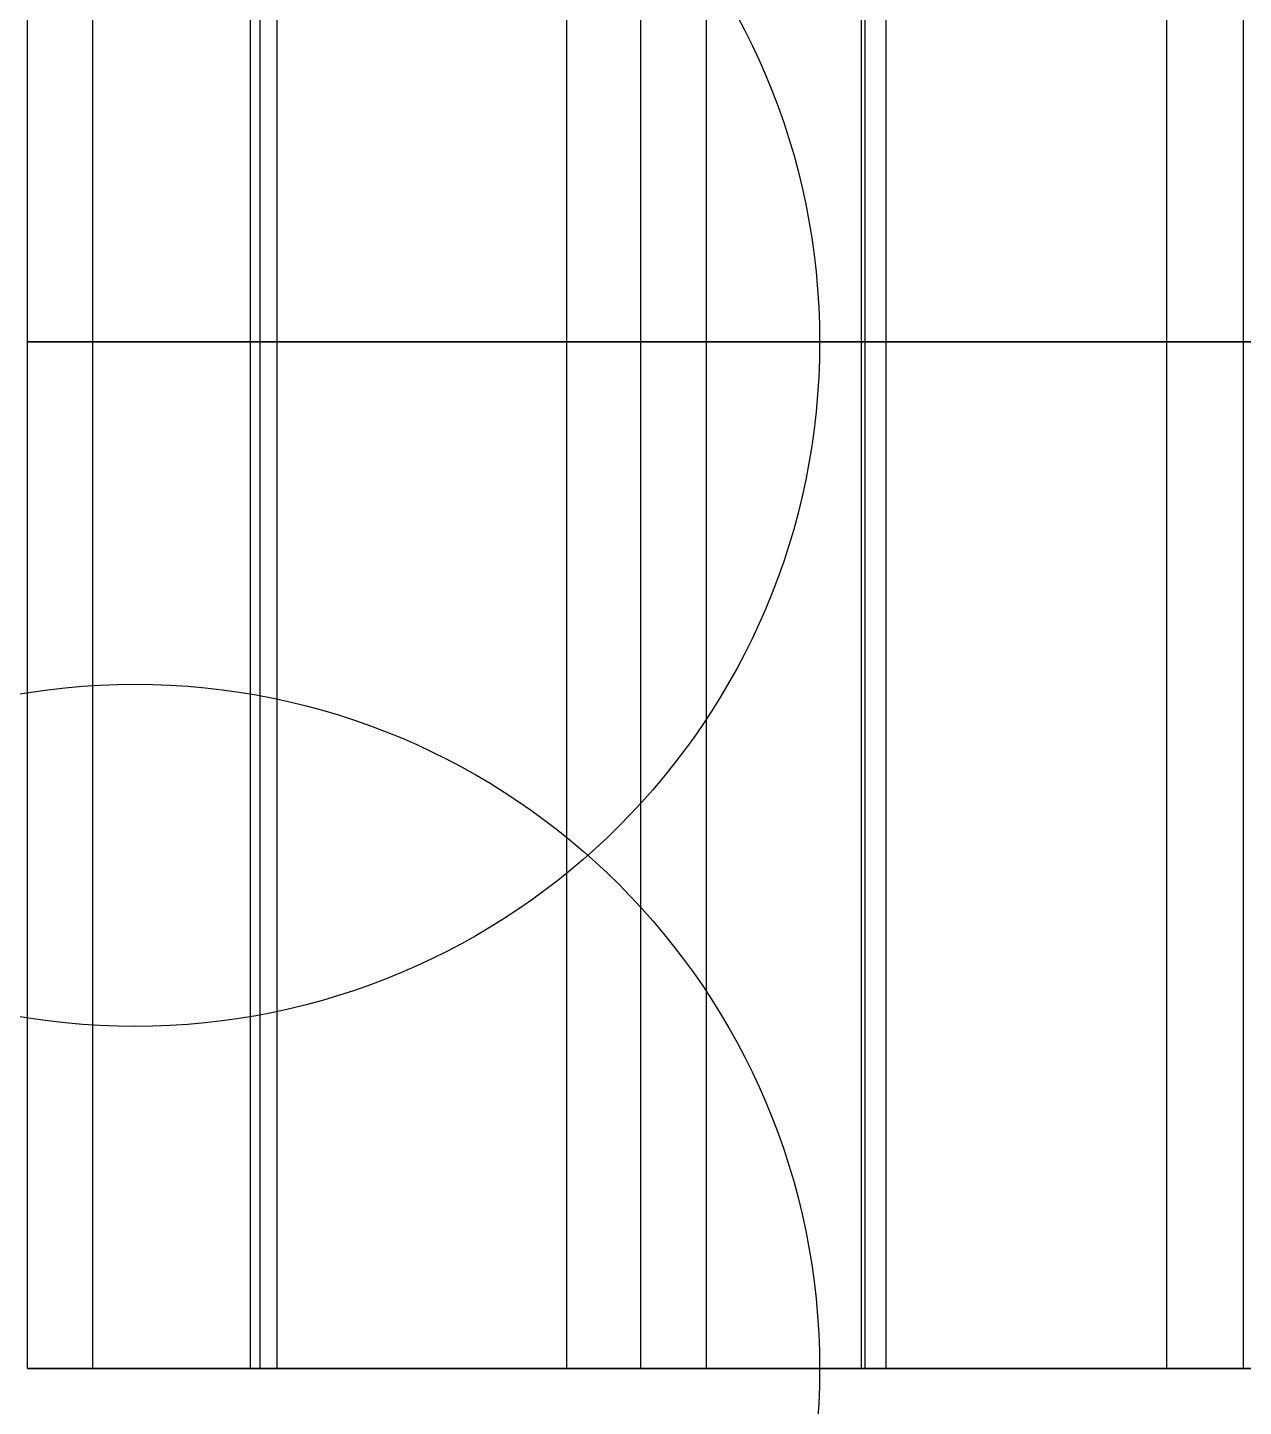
# Model space of a CAD drawing. Extents: x -60 to 60, y 140 to 264.
# Drawn here: x 23.686 to 27.238, y 194.39 to 198.419 of the extents above; entities that cross this region are included whole.
import ezdxf

# ---------------------------------------------------------------- set-up
doc = ezdxf.new("R2010")
doc.units = 0
doc.layers.add('Cut051011', color=7, linetype='CONTINUOUS')

msp = doc.modelspace()

# ---------------------------------------------------------------- linework, layer by layer
at = {"layer": 'Cut051011'}
for p, q in [((23.686, 197.5, 548.253), (23.686, 200.5, 548.253)), ((23.686, 197.5, 548.253), (23.686, 200.5, 548.253)), ((23.686, 197.5, 651.747), (23.686, 200.5, 651.747)), ((23.686, 197.5, 651.747), (23.686, 200.5, 651.747)), ((23.8764, 197.5, 548.196), (23.8764, 200.5, 548.196)), ((23.8764, 197.5, 548.196), (23.8764, 200.5, 548.196)), ((23.8764, 197.5, 651.804), (23.8764, 200.5, 651.804)), ((23.8764, 197.5, 651.804), (23.8764, 200.5, 651.804)), ((24.3369, 197.5, 548.41), (24.3369, 200.5, 548.41)), ((24.3369, 197.5, 548.41), (24.3369, 200.5, 548.41)), ((24.3369, 197.5, 651.59), (24.3369, 200.5, 651.59)), ((24.3369, 197.5, 651.59), (24.3369, 200.5, 651.59)), ((24.365, 197.5, 548.906), (24.365, 200.5, 548.906)), ((24.365, 197.5, 548.906), (24.365, 200.5, 548.906)), ((24.365, 197.5, 651.094), (24.365, 200.5, 651.094)), ((24.365, 197.5, 651.094), (24.365, 200.5, 651.094)), ((24.4154, 197.5, 548.593), (24.4154, 200.5, 548.593)), ((24.4154, 197.5, 548.593), (24.4154, 200.5, 548.593)), ((24.4154, 197.5, 651.407), (24.4154, 200.5, 651.407)), ((24.4154, 197.5, 651.407), (24.4154, 200.5, 651.407)), ((25.2618, 197.5, 549.344), (25.2618, 200.5, 549.344)), ((25.2618, 197.5, 549.344), (25.2618, 200.5, 549.344)), ((25.2618, 197.5, 650.656), (25.2618, 200.5, 650.656)), ((25.2618, 197.5, 650.656), (25.2618, 200.5, 650.656)), ((25.4776, 197.5, 549.111), (25.4776, 200.5, 549.111)), ((25.4776, 197.5, 549.111), (25.4776, 200.5, 549.111)), ((25.4776, 197.5, 650.889), (25.4776, 200.5, 650.889)), ((25.4776, 197.5, 650.889), (25.4776, 200.5, 650.889)), ((25.6698, 197.5, 549.061), (25.6698, 200.5, 549.061)), ((25.6698, 197.5, 549.061), (25.6698, 200.5, 549.061)), ((25.6698, 197.5, 650.939), (25.6698, 200.5, 650.939)), ((25.6698, 197.5, 650.939), (25.6698, 200.5, 650.939)), ((26.1225, 197.5, 549.291), (26.1225, 200.5, 549.291)), ((26.1225, 197.5, 549.291), (26.1225, 200.5, 549.291)), ((26.1225, 197.5, 650.709), (26.1225, 200.5, 650.709)), ((26.1225, 197.5, 650.709), (26.1225, 200.5, 650.709)), ((26.1333, 197.5, 549.788), (26.1333, 200.5, 549.788)), ((26.1333, 197.5, 549.788), (26.1333, 200.5, 549.788)), ((26.1333, 197.5, 650.212), (26.1333, 200.5, 650.212)), ((26.1333, 197.5, 650.212), (26.1333, 200.5, 650.212)), ((26.1946, 197.5, 549.477), (26.1946, 200.5, 549.477)), ((26.1946, 197.5, 549.477), (26.1946, 200.5, 549.477)), ((26.1946, 197.5, 650.523), (26.1946, 200.5, 650.523)), ((26.1946, 197.5, 650.523), (26.1946, 200.5, 650.523)), ((27.0143, 197.5, 550.256), (27.0143, 200.5, 550.256)), ((27.0143, 197.5, 550.256), (27.0143, 200.5, 550.256)), ((27.0143, 197.5, 649.744), (27.0143, 200.5, 649.744)), ((27.0143, 197.5, 649.744), (27.0143, 200.5, 649.744)), ((27.238, 197.5, 550.031), (27.238, 200.5, 550.031)), ((27.238, 197.5, 550.031), (27.238, 200.5, 550.031)), ((27.238, 197.5, 649.969), (27.238, 200.5, 649.969)), ((27.238, 197.5, 649.969), (27.238, 200.5, 649.969)), ((23.686, 194.5, 548.253), (23.686, 197.5, 548.253)), ((23.686, 194.5, 548.253), (23.686, 197.5, 548.253)), ((23.686, 194.5, 651.747), (23.686, 197.5, 651.747)), ((23.686, 194.5, 651.747), (23.686, 197.5, 651.747)), ((23.8764, 194.5, 548.196), (23.8764, 197.5, 548.196)), ((23.8764, 194.5, 548.196), (23.8764, 197.5, 548.196)), ((23.8764, 194.5, 651.804), (23.8764, 197.5, 651.804)), ((23.8764, 194.5, 651.804), (23.8764, 197.5, 651.804)), ((24.3369, 194.5, 548.41), (24.3369, 197.5, 548.41)), ((24.3369, 194.5, 548.41), (24.3369, 197.5, 548.41)), ((24.3369, 194.5, 651.59), (24.3369, 197.5, 651.59)), ((24.3369, 194.5, 651.59), (24.3369, 197.5, 651.59)), ((24.365, 194.5, 548.906), (24.365, 197.5, 548.906)), ((24.365, 194.5, 548.906), (24.365, 197.5, 548.906)), ((24.365, 194.5, 651.094), (24.365, 197.5, 651.094)), ((24.365, 194.5, 651.094), (24.365, 197.5, 651.094)), ((24.4154, 194.5, 548.593), (24.4154, 197.5, 548.593)), ((24.4154, 194.5, 548.593), (24.4154, 197.5, 548.593)), ((24.4154, 194.5, 651.407), (24.4154, 197.5, 651.407)), ((24.4154, 194.5, 651.407), (24.4154, 197.5, 651.407)), ((25.2618, 194.5, 549.344), (25.2618, 197.5, 549.344)), ((25.2618, 194.5, 549.344), (25.2618, 197.5, 549.344)), ((25.2618, 194.5, 650.656), (25.2618, 197.5, 650.656)), ((25.2618, 194.5, 650.656), (25.2618, 197.5, 650.656)), ((25.4776, 194.5, 549.111), (25.4776, 197.5, 549.111)), ((25.4776, 194.5, 549.111), (25.4776, 197.5, 549.111)), ((25.4776, 194.5, 650.889), (25.4776, 197.5, 650.889)), ((25.4776, 194.5, 650.889), (25.4776, 197.5, 650.889)), ((25.6698, 194.5, 549.061), (25.6698, 197.5, 549.061)), ((25.6698, 194.5, 549.061), (25.6698, 197.5, 549.061)), ((25.6698, 194.5, 650.939), (25.6698, 197.5, 650.939)), ((25.6698, 194.5, 650.939), (25.6698, 197.5, 650.939)), ((26.1225, 194.5, 549.291), (26.1225, 197.5, 549.291)), ((26.1225, 194.5, 549.291), (26.1225, 197.5, 549.291)), ((26.1225, 194.5, 650.709), (26.1225, 197.5, 650.709)), ((26.1225, 194.5, 650.709), (26.1225, 197.5, 650.709)), ((26.1333, 194.5, 549.788), (26.1333, 197.5, 549.788)), ((26.1333, 194.5, 549.788), (26.1333, 197.5, 549.788)), ((26.1333, 194.5, 650.212), (26.1333, 197.5, 650.212)), ((26.1333, 194.5, 650.212), (26.1333, 197.5, 650.212)), ((26.1946, 194.5, 549.477), (26.1946, 197.5, 549.477)), ((26.1946, 194.5, 549.477), (26.1946, 197.5, 549.477)), ((26.1946, 194.5, 650.523), (26.1946, 197.5, 650.523)), ((26.1946, 194.5, 650.523), (26.1946, 197.5, 650.523)), ((27.0143, 194.5, 550.256), (27.0143, 197.5, 550.256)), ((27.0143, 194.5, 550.256), (27.0143, 197.5, 550.256)), ((27.0143, 194.5, 649.744), (27.0143, 197.5, 649.744)), ((27.0143, 194.5, 649.744), (27.0143, 197.5, 649.744)), ((27.238, 194.5, 550.031), (27.238, 197.5, 550.031)), ((27.238, 194.5, 550.031), (27.238, 197.5, 550.031)), ((27.238, 194.5, 649.969), (27.238, 197.5, 649.969)), ((27.238, 194.5, 649.969), (27.238, 197.5, 649.969))]:
    msp.add_line(p, q, dxfattribs=at)
for centre, radius in [((0, 203.5), 60), ((0, 203.5), 60), ((0, 200.5), 60), ((0, 200.5), 60), ((24, 197.5), 2), ((24, 197.5), 2), ((24, 197.5), 2), ((24, 197.5), 2), ((24, 197.5), 2), ((24, 197.5), 2), ((24, 197.5), 2), ((24, 197.5), 2), ((24, 194.5), 2), ((24, 194.5), 2), ((24, 194.5), 2), ((24, 194.5), 2)]:
    msp.add_circle(centre, radius, dxfattribs=at)
for points, degree, knots in [([(23.8764, 197.5, 548.196), (23.8284, 197.5, 548.173), (23.7704, 197.5, 548.188), (23.7135, 197.5, 548.208), (23.686, 197.5, 548.253)], 2, [0, 0, 0, 0.724386, 0.724386, 1.44877, 1.44877, 1.44877]), ([(23.686, 197.5, 651.747), (23.7135, 197.5, 651.792), (23.7704, 197.5, 651.812), (23.8284, 197.5, 651.827), (23.8764, 197.5, 651.804)], 2, [0, 0, 0, 0.724386, 0.724386, 1.44877, 1.44877, 1.44877]), ([(23.8764, 197.5, 548.196), (23.8284, 197.5, 548.173), (23.7704, 197.5, 548.188), (23.7135, 197.5, 548.208), (23.686, 197.5, 548.253)], 2, [0, 0, 0, 0.724386, 0.724386, 1.44877, 1.44877, 1.44877]), ([(23.686, 197.5, 651.747), (23.7135, 197.5, 651.792), (23.7704, 197.5, 651.812), (23.8284, 197.5, 651.827), (23.8764, 197.5, 651.804)], 2, [0, 0, 0, 0.724386, 0.724386, 1.44877, 1.44877, 1.44877]), ([(23.8764, 197.5, 548.196), (23.8284, 197.5, 548.173), (23.7704, 197.5, 548.188), (23.7135, 197.5, 548.208), (23.686, 197.5, 548.253)], 2, [0, 0, 0, 0.724386, 0.724386, 1.44877, 1.44877, 1.44877]), ([(23.686, 197.5, 651.747), (23.7135, 197.5, 651.792), (23.7704, 197.5, 651.812), (23.8284, 197.5, 651.827), (23.8764, 197.5, 651.804)], 2, [0, 0, 0, 0.724386, 0.724386, 1.44877, 1.44877, 1.44877]), ([(23.8764, 197.5, 548.196), (23.8284, 197.5, 548.173), (23.7704, 197.5, 548.188), (23.7135, 197.5, 548.208), (23.686, 197.5, 548.253)], 2, [0, 0, 0, 0.724386, 0.724386, 1.44877, 1.44877, 1.44877]), ([(23.686, 197.5, 651.747), (23.7135, 197.5, 651.792), (23.7704, 197.5, 651.812), (23.8284, 197.5, 651.827), (23.8764, 197.5, 651.804)], 2, [0, 0, 0, 0.724386, 0.724386, 1.44877, 1.44877, 1.44877]), ([(24.4154, 197.5, 548.593), (24.4326, 197.5, 548.543), (24.4107, 197.5, 548.487), (24.3852, 197.5, 548.433), (24.3369, 197.5, 548.41)], 2, [0, 0, 0, 0.724386, 0.724386, 1.44877, 1.44877, 1.44877]), ([(24.3369, 197.5, 651.59), (24.3852, 197.5, 651.567), (24.4107, 197.5, 651.513), (24.4326, 197.5, 651.457), (24.4154, 197.5, 651.407)], 2, [0, 0, 0, 0.724386, 0.724386, 1.44877, 1.44877, 1.44877]), ([(24.4154, 197.5, 548.593), (24.4326, 197.5, 548.543), (24.4107, 197.5, 548.487), (24.3852, 197.5, 548.433), (24.3369, 197.5, 548.41)], 2, [0, 0, 0, 0.724386, 0.724386, 1.44877, 1.44877, 1.44877]), ([(24.3369, 197.5, 651.59), (24.3852, 197.5, 651.567), (24.4107, 197.5, 651.513), (24.4326, 197.5, 651.457), (24.4154, 197.5, 651.407)], 2, [0, 0, 0, 0.724386, 0.724386, 1.44877, 1.44877, 1.44877]), ([(24.4154, 197.5, 548.593), (24.4326, 197.5, 548.543), (24.4107, 197.5, 548.487), (24.3852, 197.5, 548.433), (24.3369, 197.5, 548.41)], 2, [0, 0, 0, 0.724386, 0.724386, 1.44877, 1.44877, 1.44877]), ([(24.3369, 197.5, 651.59), (24.3852, 197.5, 651.567), (24.4107, 197.5, 651.513), (24.4326, 197.5, 651.457), (24.4154, 197.5, 651.407)], 2, [0, 0, 0, 0.724386, 0.724386, 1.44877, 1.44877, 1.44877]), ([(24.4154, 197.5, 548.593), (24.4326, 197.5, 548.543), (24.4107, 197.5, 548.487), (24.3852, 197.5, 548.433), (24.3369, 197.5, 548.41)], 2, [0, 0, 0, 0.724386, 0.724386, 1.44877, 1.44877, 1.44877]), ([(24.3369, 197.5, 651.59), (24.3852, 197.5, 651.567), (24.4107, 197.5, 651.513), (24.4326, 197.5, 651.457), (24.4154, 197.5, 651.407)], 2, [0, 0, 0, 0.724386, 0.724386, 1.44877, 1.44877, 1.44877]), ([(25.2618, 197.5, 549.344), (25.1967, 197.5, 549.395), (25.1086, 197.5, 549.439), (25.004, 197.5, 549.455), (24.9002, 197.5, 549.472), (24.7807, 197.5, 549.457), (24.6767, 197.5, 549.405), (24.5721, 197.5, 549.355), (24.4868, 197.5, 549.27), (24.436, 197.5, 549.178), (24.3841, 197.5, 549.086), (24.3648, 197.5, 548.989), (24.365, 197.5, 548.906)], 3, [0, 0, 0, 0, 0.558599, 0.558599, 0.558599, 1.1172, 1.1172, 1.1172, 1.6758, 1.6758, 1.6758, 2.2344, 2.2344, 2.2344, 2.2344]), ([(24.365, 197.5, 651.094), (24.3648, 197.5, 651.011), (24.3841, 197.5, 650.914), (24.436, 197.5, 650.822), (24.4868, 197.5, 650.73), (24.5721, 197.5, 650.645), (24.6767, 197.5, 650.595), (24.7807, 197.5, 650.543), (24.9002, 197.5, 650.528), (25.004, 197.5, 650.545), (25.1086, 197.5, 650.561), (25.1967, 197.5, 650.605), (25.2618, 197.5, 650.656)], 3, [0, 0, 0, 0, 0.558599, 0.558599, 0.558599, 1.1172, 1.1172, 1.1172, 1.6758, 1.6758, 1.6758, 2.2344, 2.2344, 2.2344, 2.2344]), ([(25.2618, 197.5, 549.344), (25.1967, 197.5, 549.395), (25.1086, 197.5, 549.439), (25.004, 197.5, 549.455), (24.9002, 197.5, 549.472), (24.7807, 197.5, 549.457), (24.6767, 197.5, 549.405), (24.5721, 197.5, 549.355), (24.4868, 197.5, 549.27), (24.436, 197.5, 549.178), (24.3841, 197.5, 549.086), (24.3648, 197.5, 548.989), (24.365, 197.5, 548.906)], 3, [0, 0, 0, 0, 0.558599, 0.558599, 0.558599, 1.1172, 1.1172, 1.1172, 1.6758, 1.6758, 1.6758, 2.2344, 2.2344, 2.2344, 2.2344]), ([(24.365, 197.5, 651.094), (24.3648, 197.5, 651.011), (24.3841, 197.5, 650.914), (24.436, 197.5, 650.822), (24.4868, 197.5, 650.73), (24.5721, 197.5, 650.645), (24.6767, 197.5, 650.595), (24.7807, 197.5, 650.543), (24.9002, 197.5, 650.528), (25.004, 197.5, 650.545), (25.1086, 197.5, 650.561), (25.1967, 197.5, 650.605), (25.2618, 197.5, 650.656)], 3, [0, 0, 0, 0, 0.558599, 0.558599, 0.558599, 1.1172, 1.1172, 1.1172, 1.6758, 1.6758, 1.6758, 2.2344, 2.2344, 2.2344, 2.2344]), ([(25.2618, 197.5, 549.344), (25.1967, 197.5, 549.395), (25.1086, 197.5, 549.439), (25.004, 197.5, 549.455), (24.9002, 197.5, 549.472), (24.7807, 197.5, 549.457), (24.6767, 197.5, 549.405), (24.5721, 197.5, 549.355), (24.4868, 197.5, 549.27), (24.436, 197.5, 549.178), (24.3841, 197.5, 549.086), (24.3648, 197.5, 548.989), (24.365, 197.5, 548.906)], 3, [0, 0, 0, 0, 0.558599, 0.558599, 0.558599, 1.1172, 1.1172, 1.1172, 1.6758, 1.6758, 1.6758, 2.2344, 2.2344, 2.2344, 2.2344]), ([(24.365, 197.5, 651.094), (24.3648, 197.5, 651.011), (24.3841, 197.5, 650.914), (24.436, 197.5, 650.822), (24.4868, 197.5, 650.73), (24.5721, 197.5, 650.645), (24.6767, 197.5, 650.595), (24.7807, 197.5, 650.543), (24.9002, 197.5, 650.528), (25.004, 197.5, 650.545), (25.1086, 197.5, 650.561), (25.1967, 197.5, 650.605), (25.2618, 197.5, 650.656)], 3, [0, 0, 0, 0, 0.558599, 0.558599, 0.558599, 1.1172, 1.1172, 1.1172, 1.6758, 1.6758, 1.6758, 2.2344, 2.2344, 2.2344, 2.2344]), ([(25.2618, 197.5, 549.344), (25.1967, 197.5, 549.395), (25.1086, 197.5, 549.439), (25.004, 197.5, 549.455), (24.9002, 197.5, 549.472), (24.7807, 197.5, 549.457), (24.6767, 197.5, 549.405), (24.5721, 197.5, 549.355), (24.4868, 197.5, 549.27), (24.436, 197.5, 549.178), (24.3841, 197.5, 549.086), (24.3648, 197.5, 548.989), (24.365, 197.5, 548.906)], 3, [0, 0, 0, 0, 0.558599, 0.558599, 0.558599, 1.1172, 1.1172, 1.1172, 1.6758, 1.6758, 1.6758, 2.2344, 2.2344, 2.2344, 2.2344]), ([(24.365, 197.5, 651.094), (24.3648, 197.5, 651.011), (24.3841, 197.5, 650.914), (24.436, 197.5, 650.822), (24.4868, 197.5, 650.73), (24.5721, 197.5, 650.645), (24.6767, 197.5, 650.595), (24.7807, 197.5, 650.543), (24.9002, 197.5, 650.528), (25.004, 197.5, 650.545), (25.1086, 197.5, 650.561), (25.1967, 197.5, 650.605), (25.2618, 197.5, 650.656)], 3, [0, 0, 0, 0, 0.558599, 0.558599, 0.558599, 1.1172, 1.1172, 1.1172, 1.6758, 1.6758, 1.6758, 2.2344, 2.2344, 2.2344, 2.2344]), ([(25.6698, 197.5, 549.061), (25.6226, 197.5, 549.036), (25.5641, 197.5, 549.049), (25.5066, 197.5, 549.067), (25.4776, 197.5, 549.111)], 2, [0, 0, 0, 0.724386, 0.724386, 1.44877, 1.44877, 1.44877]), ([(25.4776, 197.5, 650.889), (25.5066, 197.5, 650.933), (25.5641, 197.5, 650.951), (25.6226, 197.5, 650.964), (25.6698, 197.5, 650.939)], 2, [0, 0, 0, 0.724386, 0.724386, 1.44877, 1.44877, 1.44877]), ([(25.6698, 197.5, 549.061), (25.6226, 197.5, 549.036), (25.5641, 197.5, 549.049), (25.5066, 197.5, 549.067), (25.4776, 197.5, 549.111)], 2, [0, 0, 0, 0.724386, 0.724386, 1.44877, 1.44877, 1.44877]), ([(25.4776, 197.5, 650.889), (25.5066, 197.5, 650.933), (25.5641, 197.5, 650.951), (25.6226, 197.5, 650.964), (25.6698, 197.5, 650.939)], 2, [0, 0, 0, 0.724386, 0.724386, 1.44877, 1.44877, 1.44877]), ([(25.6698, 197.5, 549.061), (25.6226, 197.5, 549.036), (25.5641, 197.5, 549.049), (25.5066, 197.5, 549.067), (25.4776, 197.5, 549.111)], 2, [0, 0, 0, 0.724386, 0.724386, 1.44877, 1.44877, 1.44877]), ([(25.4776, 197.5, 650.889), (25.5066, 197.5, 650.933), (25.5641, 197.5, 650.951), (25.6226, 197.5, 650.964), (25.6698, 197.5, 650.939)], 2, [0, 0, 0, 0.724386, 0.724386, 1.44877, 1.44877, 1.44877]), ([(25.6698, 197.5, 549.061), (25.6226, 197.5, 549.036), (25.5641, 197.5, 549.049), (25.5066, 197.5, 549.067), (25.4776, 197.5, 549.111)], 2, [0, 0, 0, 0.724386, 0.724386, 1.44877, 1.44877, 1.44877]), ([(25.4776, 197.5, 650.889), (25.5066, 197.5, 650.933), (25.5641, 197.5, 650.951), (25.6226, 197.5, 650.964), (25.6698, 197.5, 650.939)], 2, [0, 0, 0, 0.724386, 0.724386, 1.44877, 1.44877, 1.44877]), ([(26.1946, 197.5, 549.477), (26.2135, 197.5, 549.427), (26.1937, 197.5, 549.37), (26.1701, 197.5, 549.315), (26.1225, 197.5, 549.291)], 2, [0, 0, 0, 0.724386, 0.724386, 1.44877, 1.44877, 1.44877]), ([(26.1225, 197.5, 650.709), (26.1701, 197.5, 650.685), (26.1937, 197.5, 650.63), (26.2135, 197.5, 650.573), (26.1946, 197.5, 650.523)], 2, [0, 0, 0, 0.724386, 0.724386, 1.44877, 1.44877, 1.44877]), ([(26.1946, 197.5, 549.477), (26.2135, 197.5, 549.427), (26.1937, 197.5, 549.37), (26.1701, 197.5, 549.315), (26.1225, 197.5, 549.291)], 2, [0, 0, 0, 0.724386, 0.724386, 1.44877, 1.44877, 1.44877]), ([(26.1225, 197.5, 650.709), (26.1701, 197.5, 650.685), (26.1937, 197.5, 650.63), (26.2135, 197.5, 650.573), (26.1946, 197.5, 650.523)], 2, [0, 0, 0, 0.724386, 0.724386, 1.44877, 1.44877, 1.44877]), ([(26.1946, 197.5, 549.477), (26.2135, 197.5, 549.427), (26.1937, 197.5, 549.37), (26.1701, 197.5, 549.315), (26.1225, 197.5, 549.291)], 2, [0, 0, 0, 0.724386, 0.724386, 1.44877, 1.44877, 1.44877]), ([(26.1225, 197.5, 650.709), (26.1701, 197.5, 650.685), (26.1937, 197.5, 650.63), (26.2135, 197.5, 650.573), (26.1946, 197.5, 650.523)], 2, [0, 0, 0, 0.724386, 0.724386, 1.44877, 1.44877, 1.44877]), ([(26.1946, 197.5, 549.477), (26.2135, 197.5, 549.427), (26.1937, 197.5, 549.37), (26.1701, 197.5, 549.315), (26.1225, 197.5, 549.291)], 2, [0, 0, 0, 0.724386, 0.724386, 1.44877, 1.44877, 1.44877]), ([(26.1225, 197.5, 650.709), (26.1701, 197.5, 650.685), (26.1937, 197.5, 650.63), (26.2135, 197.5, 650.573), (26.1946, 197.5, 650.523)], 2, [0, 0, 0, 0.724386, 0.724386, 1.44877, 1.44877, 1.44877]), ([(27.0143, 197.5, 550.256), (26.9474, 197.5, 550.305), (26.8579, 197.5, 550.346), (26.7528, 197.5, 550.358), (26.6484, 197.5, 550.371), (26.5296, 197.5, 550.352), (26.4274, 197.5, 550.297), (26.3247, 197.5, 550.243), (26.2424, 197.5, 550.156), (26.1947, 197.5, 550.062), (26.1462, 197.5, 549.968), (26.1302, 197.5, 549.87), (26.1333, 197.5, 549.788)], 3, [0, 0, 0, 0, 0.558599, 0.558599, 0.558599, 1.1172, 1.1172, 1.1172, 1.6758, 1.6758, 1.6758, 2.2344, 2.2344, 2.2344, 2.2344]), ([(26.1333, 197.5, 650.212), (26.1302, 197.5, 650.13), (26.1462, 197.5, 650.032), (26.1947, 197.5, 649.938), (26.2424, 197.5, 649.844), (26.3247, 197.5, 649.757), (26.4274, 197.5, 649.703), (26.5296, 197.5, 649.648), (26.6484, 197.5, 649.629), (26.7528, 197.5, 649.642), (26.8579, 197.5, 649.654), (26.9474, 197.5, 649.695), (27.0143, 197.5, 649.744)], 3, [0, 0, 0, 0, 0.558599, 0.558599, 0.558599, 1.1172, 1.1172, 1.1172, 1.6758, 1.6758, 1.6758, 2.2344, 2.2344, 2.2344, 2.2344]), ([(27.0143, 197.5, 550.256), (26.9474, 197.5, 550.305), (26.8579, 197.5, 550.346), (26.7528, 197.5, 550.358), (26.6484, 197.5, 550.371), (26.5296, 197.5, 550.352), (26.4274, 197.5, 550.297), (26.3247, 197.5, 550.243), (26.2424, 197.5, 550.156), (26.1947, 197.5, 550.062), (26.1462, 197.5, 549.968), (26.1302, 197.5, 549.87), (26.1333, 197.5, 549.788)], 3, [0, 0, 0, 0, 0.558599, 0.558599, 0.558599, 1.1172, 1.1172, 1.1172, 1.6758, 1.6758, 1.6758, 2.2344, 2.2344, 2.2344, 2.2344]), ([(26.1333, 197.5, 650.212), (26.1302, 197.5, 650.13), (26.1462, 197.5, 650.032), (26.1947, 197.5, 649.938), (26.2424, 197.5, 649.844), (26.3247, 197.5, 649.757), (26.4274, 197.5, 649.703), (26.5296, 197.5, 649.648), (26.6484, 197.5, 649.629), (26.7528, 197.5, 649.642), (26.8579, 197.5, 649.654), (26.9474, 197.5, 649.695), (27.0143, 197.5, 649.744)], 3, [0, 0, 0, 0, 0.558599, 0.558599, 0.558599, 1.1172, 1.1172, 1.1172, 1.6758, 1.6758, 1.6758, 2.2344, 2.2344, 2.2344, 2.2344]), ([(27.0143, 197.5, 550.256), (26.9474, 197.5, 550.305), (26.8579, 197.5, 550.346), (26.7528, 197.5, 550.358), (26.6484, 197.5, 550.371), (26.5296, 197.5, 550.352), (26.4274, 197.5, 550.297), (26.3247, 197.5, 550.243), (26.2424, 197.5, 550.156), (26.1947, 197.5, 550.062), (26.1462, 197.5, 549.968), (26.1302, 197.5, 549.87), (26.1333, 197.5, 549.788)], 3, [0, 0, 0, 0, 0.558599, 0.558599, 0.558599, 1.1172, 1.1172, 1.1172, 1.6758, 1.6758, 1.6758, 2.2344, 2.2344, 2.2344, 2.2344]), ([(26.1333, 197.5, 650.212), (26.1302, 197.5, 650.13), (26.1462, 197.5, 650.032), (26.1947, 197.5, 649.938), (26.2424, 197.5, 649.844), (26.3247, 197.5, 649.757), (26.4274, 197.5, 649.703), (26.5296, 197.5, 649.648), (26.6484, 197.5, 649.629), (26.7528, 197.5, 649.642), (26.8579, 197.5, 649.654), (26.9474, 197.5, 649.695), (27.0143, 197.5, 649.744)], 3, [0, 0, 0, 0, 0.558599, 0.558599, 0.558599, 1.1172, 1.1172, 1.1172, 1.6758, 1.6758, 1.6758, 2.2344, 2.2344, 2.2344, 2.2344]), ([(27.0143, 197.5, 550.256), (26.9474, 197.5, 550.305), (26.8579, 197.5, 550.346), (26.7528, 197.5, 550.358), (26.6484, 197.5, 550.371), (26.5296, 197.5, 550.352), (26.4274, 197.5, 550.297), (26.3247, 197.5, 550.243), (26.2424, 197.5, 550.156), (26.1947, 197.5, 550.062), (26.1462, 197.5, 549.968), (26.1302, 197.5, 549.87), (26.1333, 197.5, 549.788)], 3, [0, 0, 0, 0, 0.558599, 0.558599, 0.558599, 1.1172, 1.1172, 1.1172, 1.6758, 1.6758, 1.6758, 2.2344, 2.2344, 2.2344, 2.2344]), ([(26.1333, 197.5, 650.212), (26.1302, 197.5, 650.13), (26.1462, 197.5, 650.032), (26.1947, 197.5, 649.938), (26.2424, 197.5, 649.844), (26.3247, 197.5, 649.757), (26.4274, 197.5, 649.703), (26.5296, 197.5, 649.648), (26.6484, 197.5, 649.629), (26.7528, 197.5, 649.642), (26.8579, 197.5, 649.654), (26.9474, 197.5, 649.695), (27.0143, 197.5, 649.744)], 3, [0, 0, 0, 0, 0.558599, 0.558599, 0.558599, 1.1172, 1.1172, 1.1172, 1.6758, 1.6758, 1.6758, 2.2344, 2.2344, 2.2344, 2.2344]), ([(27.4319, 197.5, 549.987), (27.3856, 197.5, 549.961), (27.3267, 197.5, 549.973), (27.2686, 197.5, 549.988), (27.238, 197.5, 550.031)], 2, [0, 0, 0, 0.724386, 0.724386, 1.44877, 1.44877, 1.44877]), ([(27.238, 197.5, 649.969), (27.2686, 197.5, 650.012), (27.3267, 197.5, 650.027), (27.3856, 197.5, 650.039), (27.4319, 197.5, 650.013)], 2, [0, 0, 0, 0.724386, 0.724386, 1.44877, 1.44877, 1.44877]), ([(27.4319, 197.5, 549.987), (27.3856, 197.5, 549.961), (27.3267, 197.5, 549.973), (27.2686, 197.5, 549.988), (27.238, 197.5, 550.031)], 2, [0, 0, 0, 0.724386, 0.724386, 1.44877, 1.44877, 1.44877]), ([(27.238, 197.5, 649.969), (27.2686, 197.5, 650.012), (27.3267, 197.5, 650.027), (27.3856, 197.5, 650.039), (27.4319, 197.5, 650.013)], 2, [0, 0, 0, 0.724386, 0.724386, 1.44877, 1.44877, 1.44877]), ([(27.4319, 197.5, 549.987), (27.3856, 197.5, 549.961), (27.3267, 197.5, 549.973), (27.2686, 197.5, 549.988), (27.238, 197.5, 550.031)], 2, [0, 0, 0, 0.724386, 0.724386, 1.44877, 1.44877, 1.44877]), ([(27.238, 197.5, 649.969), (27.2686, 197.5, 650.012), (27.3267, 197.5, 650.027), (27.3856, 197.5, 650.039), (27.4319, 197.5, 650.013)], 2, [0, 0, 0, 0.724386, 0.724386, 1.44877, 1.44877, 1.44877]), ([(27.4319, 197.5, 549.987), (27.3856, 197.5, 549.961), (27.3267, 197.5, 549.973), (27.2686, 197.5, 549.988), (27.238, 197.5, 550.031)], 2, [0, 0, 0, 0.724386, 0.724386, 1.44877, 1.44877, 1.44877]), ([(27.238, 197.5, 649.969), (27.2686, 197.5, 650.012), (27.3267, 197.5, 650.027), (27.3856, 197.5, 650.039), (27.4319, 197.5, 650.013)], 2, [0, 0, 0, 0.724386, 0.724386, 1.44877, 1.44877, 1.44877]), ([(23.8764, 194.5, 548.196), (23.8284, 194.5, 548.173), (23.7704, 194.5, 548.188), (23.7135, 194.5, 548.208), (23.686, 194.5, 548.253)], 2, [0, 0, 0, 0.724386, 0.724386, 1.44877, 1.44877, 1.44877]), ([(23.686, 194.5, 651.747), (23.7135, 194.5, 651.792), (23.7704, 194.5, 651.812), (23.8284, 194.5, 651.827), (23.8764, 194.5, 651.804)], 2, [0, 0, 0, 0.724386, 0.724386, 1.44877, 1.44877, 1.44877]), ([(23.8764, 194.5, 548.196), (23.8284, 194.5, 548.173), (23.7704, 194.5, 548.188), (23.7135, 194.5, 548.208), (23.686, 194.5, 548.253)], 2, [0, 0, 0, 0.724386, 0.724386, 1.44877, 1.44877, 1.44877]), ([(23.686, 194.5, 651.747), (23.7135, 194.5, 651.792), (23.7704, 194.5, 651.812), (23.8284, 194.5, 651.827), (23.8764, 194.5, 651.804)], 2, [0, 0, 0, 0.724386, 0.724386, 1.44877, 1.44877, 1.44877]), ([(24.4154, 194.5, 548.593), (24.4326, 194.5, 548.543), (24.4107, 194.5, 548.487), (24.3852, 194.5, 548.433), (24.3369, 194.5, 548.41)], 2, [0, 0, 0, 0.724386, 0.724386, 1.44877, 1.44877, 1.44877]), ([(24.3369, 194.5, 651.59), (24.3852, 194.5, 651.567), (24.4107, 194.5, 651.513), (24.4326, 194.5, 651.457), (24.4154, 194.5, 651.407)], 2, [0, 0, 0, 0.724386, 0.724386, 1.44877, 1.44877, 1.44877]), ([(24.4154, 194.5, 548.593), (24.4326, 194.5, 548.543), (24.4107, 194.5, 548.487), (24.3852, 194.5, 548.433), (24.3369, 194.5, 548.41)], 2, [0, 0, 0, 0.724386, 0.724386, 1.44877, 1.44877, 1.44877]), ([(24.3369, 194.5, 651.59), (24.3852, 194.5, 651.567), (24.4107, 194.5, 651.513), (24.4326, 194.5, 651.457), (24.4154, 194.5, 651.407)], 2, [0, 0, 0, 0.724386, 0.724386, 1.44877, 1.44877, 1.44877]), ([(25.2618, 194.5, 549.344), (25.1967, 194.5, 549.395), (25.1086, 194.5, 549.439), (25.004, 194.5, 549.455), (24.9002, 194.5, 549.472), (24.7807, 194.5, 549.457), (24.6767, 194.5, 549.405), (24.5721, 194.5, 549.355), (24.4868, 194.5, 549.27), (24.436, 194.5, 549.178), (24.3841, 194.5, 549.086), (24.3648, 194.5, 548.989), (24.365, 194.5, 548.906)], 3, [0, 0, 0, 0, 0.558599, 0.558599, 0.558599, 1.1172, 1.1172, 1.1172, 1.6758, 1.6758, 1.6758, 2.2344, 2.2344, 2.2344, 2.2344]), ([(24.365, 194.5, 651.094), (24.3648, 194.5, 651.011), (24.3841, 194.5, 650.914), (24.436, 194.5, 650.822), (24.4868, 194.5, 650.73), (24.5721, 194.5, 650.645), (24.6767, 194.5, 650.595), (24.7807, 194.5, 650.543), (24.9002, 194.5, 650.528), (25.004, 194.5, 650.545), (25.1086, 194.5, 650.561), (25.1967, 194.5, 650.605), (25.2618, 194.5, 650.656)], 3, [0, 0, 0, 0, 0.558599, 0.558599, 0.558599, 1.1172, 1.1172, 1.1172, 1.6758, 1.6758, 1.6758, 2.2344, 2.2344, 2.2344, 2.2344]), ([(25.2618, 194.5, 549.344), (25.1967, 194.5, 549.395), (25.1086, 194.5, 549.439), (25.004, 194.5, 549.455), (24.9002, 194.5, 549.472), (24.7807, 194.5, 549.457), (24.6767, 194.5, 549.405), (24.5721, 194.5, 549.355), (24.4868, 194.5, 549.27), (24.436, 194.5, 549.178), (24.3841, 194.5, 549.086), (24.3648, 194.5, 548.989), (24.365, 194.5, 548.906)], 3, [0, 0, 0, 0, 0.558599, 0.558599, 0.558599, 1.1172, 1.1172, 1.1172, 1.6758, 1.6758, 1.6758, 2.2344, 2.2344, 2.2344, 2.2344]), ([(24.365, 194.5, 651.094), (24.3648, 194.5, 651.011), (24.3841, 194.5, 650.914), (24.436, 194.5, 650.822), (24.4868, 194.5, 650.73), (24.5721, 194.5, 650.645), (24.6767, 194.5, 650.595), (24.7807, 194.5, 650.543), (24.9002, 194.5, 650.528), (25.004, 194.5, 650.545), (25.1086, 194.5, 650.561), (25.1967, 194.5, 650.605), (25.2618, 194.5, 650.656)], 3, [0, 0, 0, 0, 0.558599, 0.558599, 0.558599, 1.1172, 1.1172, 1.1172, 1.6758, 1.6758, 1.6758, 2.2344, 2.2344, 2.2344, 2.2344]), ([(25.6698, 194.5, 549.061), (25.6226, 194.5, 549.036), (25.5641, 194.5, 549.049), (25.5066, 194.5, 549.067), (25.4776, 194.5, 549.111)], 2, [0, 0, 0, 0.724386, 0.724386, 1.44877, 1.44877, 1.44877]), ([(25.4776, 194.5, 650.889), (25.5066, 194.5, 650.933), (25.5641, 194.5, 650.951), (25.6226, 194.5, 650.964), (25.6698, 194.5, 650.939)], 2, [0, 0, 0, 0.724386, 0.724386, 1.44877, 1.44877, 1.44877]), ([(25.6698, 194.5, 549.061), (25.6226, 194.5, 549.036), (25.5641, 194.5, 549.049), (25.5066, 194.5, 549.067), (25.4776, 194.5, 549.111)], 2, [0, 0, 0, 0.724386, 0.724386, 1.44877, 1.44877, 1.44877]), ([(25.4776, 194.5, 650.889), (25.5066, 194.5, 650.933), (25.5641, 194.5, 650.951), (25.6226, 194.5, 650.964), (25.6698, 194.5, 650.939)], 2, [0, 0, 0, 0.724386, 0.724386, 1.44877, 1.44877, 1.44877]), ([(26.1946, 194.5, 549.477), (26.2135, 194.5, 549.427), (26.1937, 194.5, 549.37), (26.1701, 194.5, 549.315), (26.1225, 194.5, 549.291)], 2, [0, 0, 0, 0.724386, 0.724386, 1.44877, 1.44877, 1.44877]), ([(26.1225, 194.5, 650.709), (26.1701, 194.5, 650.685), (26.1937, 194.5, 650.63), (26.2135, 194.5, 650.573), (26.1946, 194.5, 650.523)], 2, [0, 0, 0, 0.724386, 0.724386, 1.44877, 1.44877, 1.44877]), ([(26.1946, 194.5, 549.477), (26.2135, 194.5, 549.427), (26.1937, 194.5, 549.37), (26.1701, 194.5, 549.315), (26.1225, 194.5, 549.291)], 2, [0, 0, 0, 0.724386, 0.724386, 1.44877, 1.44877, 1.44877]), ([(26.1225, 194.5, 650.709), (26.1701, 194.5, 650.685), (26.1937, 194.5, 650.63), (26.2135, 194.5, 650.573), (26.1946, 194.5, 650.523)], 2, [0, 0, 0, 0.724386, 0.724386, 1.44877, 1.44877, 1.44877]), ([(27.0143, 194.5, 550.256), (26.9474, 194.5, 550.305), (26.8579, 194.5, 550.346), (26.7528, 194.5, 550.358), (26.6484, 194.5, 550.371), (26.5296, 194.5, 550.352), (26.4274, 194.5, 550.297), (26.3247, 194.5, 550.243), (26.2424, 194.5, 550.156), (26.1947, 194.5, 550.062), (26.1462, 194.5, 549.968), (26.1302, 194.5, 549.87), (26.1333, 194.5, 549.788)], 3, [0, 0, 0, 0, 0.558599, 0.558599, 0.558599, 1.1172, 1.1172, 1.1172, 1.6758, 1.6758, 1.6758, 2.2344, 2.2344, 2.2344, 2.2344]), ([(26.1333, 194.5, 650.212), (26.1302, 194.5, 650.13), (26.1462, 194.5, 650.032), (26.1947, 194.5, 649.938), (26.2424, 194.5, 649.844), (26.3247, 194.5, 649.757), (26.4274, 194.5, 649.703), (26.5296, 194.5, 649.648), (26.6484, 194.5, 649.629), (26.7528, 194.5, 649.642), (26.8579, 194.5, 649.654), (26.9474, 194.5, 649.695), (27.0143, 194.5, 649.744)], 3, [0, 0, 0, 0, 0.558599, 0.558599, 0.558599, 1.1172, 1.1172, 1.1172, 1.6758, 1.6758, 1.6758, 2.2344, 2.2344, 2.2344, 2.2344]), ([(27.0143, 194.5, 550.256), (26.9474, 194.5, 550.305), (26.8579, 194.5, 550.346), (26.7528, 194.5, 550.358), (26.6484, 194.5, 550.371), (26.5296, 194.5, 550.352), (26.4274, 194.5, 550.297), (26.3247, 194.5, 550.243), (26.2424, 194.5, 550.156), (26.1947, 194.5, 550.062), (26.1462, 194.5, 549.968), (26.1302, 194.5, 549.87), (26.1333, 194.5, 549.788)], 3, [0, 0, 0, 0, 0.558599, 0.558599, 0.558599, 1.1172, 1.1172, 1.1172, 1.6758, 1.6758, 1.6758, 2.2344, 2.2344, 2.2344, 2.2344]), ([(26.1333, 194.5, 650.212), (26.1302, 194.5, 650.13), (26.1462, 194.5, 650.032), (26.1947, 194.5, 649.938), (26.2424, 194.5, 649.844), (26.3247, 194.5, 649.757), (26.4274, 194.5, 649.703), (26.5296, 194.5, 649.648), (26.6484, 194.5, 649.629), (26.7528, 194.5, 649.642), (26.8579, 194.5, 649.654), (26.9474, 194.5, 649.695), (27.0143, 194.5, 649.744)], 3, [0, 0, 0, 0, 0.558599, 0.558599, 0.558599, 1.1172, 1.1172, 1.1172, 1.6758, 1.6758, 1.6758, 2.2344, 2.2344, 2.2344, 2.2344]), ([(27.4319, 194.5, 549.987), (27.3856, 194.5, 549.961), (27.3267, 194.5, 549.973), (27.2686, 194.5, 549.988), (27.238, 194.5, 550.031)], 2, [0, 0, 0, 0.724386, 0.724386, 1.44877, 1.44877, 1.44877]), ([(27.238, 194.5, 649.969), (27.2686, 194.5, 650.012), (27.3267, 194.5, 650.027), (27.3856, 194.5, 650.039), (27.4319, 194.5, 650.013)], 2, [0, 0, 0, 0.724386, 0.724386, 1.44877, 1.44877, 1.44877]), ([(27.4319, 194.5, 549.987), (27.3856, 194.5, 549.961), (27.3267, 194.5, 549.973), (27.2686, 194.5, 549.988), (27.238, 194.5, 550.031)], 2, [0, 0, 0, 0.724386, 0.724386, 1.44877, 1.44877, 1.44877]), ([(27.238, 194.5, 649.969), (27.2686, 194.5, 650.012), (27.3267, 194.5, 650.027), (27.3856, 194.5, 650.039), (27.4319, 194.5, 650.013)], 2, [0, 0, 0, 0.724386, 0.724386, 1.44877, 1.44877, 1.44877])]:
    msp.add_open_spline(points, degree=degree, knots=knots, dxfattribs=at)
for points, degree in [([(24.3369, 197.5, 548.41), (23.8764, 197.5, 548.196)], 1), ([(23.8764, 197.5, 651.804), (24.3369, 197.5, 651.59)], 1), ([(24.3369, 197.5, 548.41), (23.8764, 197.5, 548.196)], 1), ([(23.8764, 197.5, 651.804), (24.3369, 197.5, 651.59)], 1), ([(24.3369, 197.5, 548.41), (23.8764, 197.5, 548.196)], 1), ([(23.8764, 197.5, 651.804), (24.3369, 197.5, 651.59)], 1), ([(24.3369, 197.5, 548.41), (23.8764, 197.5, 548.196)], 1), ([(23.8764, 197.5, 651.804), (24.3369, 197.5, 651.59)], 1), ([(24.365, 197.5, 548.906), (24.3652, 197.5, 548.746), (24.4154, 197.5, 548.593)], 2), ([(24.4154, 197.5, 651.407), (24.3652, 197.5, 651.254), (24.365, 197.5, 651.094)], 2), ([(24.365, 197.5, 548.906), (24.3652, 197.5, 548.746), (24.4154, 197.5, 548.593)], 2), ([(24.4154, 197.5, 651.407), (24.3652, 197.5, 651.254), (24.365, 197.5, 651.094)], 2), ([(24.365, 197.5, 548.906), (24.3652, 197.5, 548.746), (24.4154, 197.5, 548.593)], 2), ([(24.4154, 197.5, 651.407), (24.3652, 197.5, 651.254), (24.365, 197.5, 651.094)], 2), ([(24.365, 197.5, 548.906), (24.3652, 197.5, 548.746), (24.4154, 197.5, 548.593)], 2), ([(24.4154, 197.5, 651.407), (24.3652, 197.5, 651.254), (24.365, 197.5, 651.094)], 2), ([(25.4776, 197.5, 549.111), (25.3882, 197.5, 549.245), (25.2618, 197.5, 549.344)], 2), ([(25.2618, 197.5, 650.656), (25.3882, 197.5, 650.755), (25.4776, 197.5, 650.889)], 2), ([(25.4776, 197.5, 549.111), (25.3882, 197.5, 549.245), (25.2618, 197.5, 549.344)], 2), ([(25.2618, 197.5, 650.656), (25.3882, 197.5, 650.755), (25.4776, 197.5, 650.889)], 2), ([(25.4776, 197.5, 549.111), (25.3882, 197.5, 549.245), (25.2618, 197.5, 549.344)], 2), ([(25.2618, 197.5, 650.656), (25.3882, 197.5, 650.755), (25.4776, 197.5, 650.889)], 2), ([(25.4776, 197.5, 549.111), (25.3882, 197.5, 549.245), (25.2618, 197.5, 549.344)], 2), ([(25.2618, 197.5, 650.656), (25.3882, 197.5, 650.755), (25.4776, 197.5, 650.889)], 2), ([(26.1225, 197.5, 549.291), (25.6698, 197.5, 549.061)], 1), ([(25.6698, 197.5, 650.939), (26.1225, 197.5, 650.709)], 1), ([(26.1225, 197.5, 549.291), (25.6698, 197.5, 549.061)], 1), ([(25.6698, 197.5, 650.939), (26.1225, 197.5, 650.709)], 1), ([(26.1225, 197.5, 549.291), (25.6698, 197.5, 549.061)], 1), ([(25.6698, 197.5, 650.939), (26.1225, 197.5, 650.709)], 1), ([(26.1225, 197.5, 549.291), (25.6698, 197.5, 549.061)], 1), ([(25.6698, 197.5, 650.939), (26.1225, 197.5, 650.709)], 1), ([(26.1333, 197.5, 549.788), (26.1391, 197.5, 549.627), (26.1946, 197.5, 549.477)], 2), ([(26.1946, 197.5, 650.523), (26.1391, 197.5, 650.373), (26.1333, 197.5, 650.212)], 2), ([(26.1333, 197.5, 549.788), (26.1391, 197.5, 549.627), (26.1946, 197.5, 549.477)], 2), ([(26.1946, 197.5, 650.523), (26.1391, 197.5, 650.373), (26.1333, 197.5, 650.212)], 2), ([(26.1333, 197.5, 549.788), (26.1391, 197.5, 549.627), (26.1946, 197.5, 549.477)], 2), ([(26.1946, 197.5, 650.523), (26.1391, 197.5, 650.373), (26.1333, 197.5, 650.212)], 2), ([(26.1333, 197.5, 549.788), (26.1391, 197.5, 549.627), (26.1946, 197.5, 549.477)], 2), ([(26.1946, 197.5, 650.523), (26.1391, 197.5, 650.373), (26.1333, 197.5, 650.212)], 2), ([(27.238, 197.5, 550.031), (27.1441, 197.5, 550.162), (27.0143, 197.5, 550.256)], 2), ([(27.0143, 197.5, 649.744), (27.1441, 197.5, 649.838), (27.238, 197.5, 649.969)], 2), ([(27.238, 197.5, 550.031), (27.1441, 197.5, 550.162), (27.0143, 197.5, 550.256)], 2), ([(27.0143, 197.5, 649.744), (27.1441, 197.5, 649.838), (27.238, 197.5, 649.969)], 2), ([(27.238, 197.5, 550.031), (27.1441, 197.5, 550.162), (27.0143, 197.5, 550.256)], 2), ([(27.0143, 197.5, 649.744), (27.1441, 197.5, 649.838), (27.238, 197.5, 649.969)], 2), ([(27.238, 197.5, 550.031), (27.1441, 197.5, 550.162), (27.0143, 197.5, 550.256)], 2), ([(27.0143, 197.5, 649.744), (27.1441, 197.5, 649.838), (27.238, 197.5, 649.969)], 2), ([(24.3369, 194.5, 548.41), (23.8764, 194.5, 548.196)], 1), ([(23.8764, 194.5, 651.804), (24.3369, 194.5, 651.59)], 1), ([(24.3369, 194.5, 548.41), (23.8764, 194.5, 548.196)], 1), ([(23.8764, 194.5, 651.804), (24.3369, 194.5, 651.59)], 1), ([(24.365, 194.5, 548.906), (24.3652, 194.5, 548.746), (24.4154, 194.5, 548.593)], 2), ([(24.4154, 194.5, 651.407), (24.3652, 194.5, 651.254), (24.365, 194.5, 651.094)], 2), ([(24.365, 194.5, 548.906), (24.3652, 194.5, 548.746), (24.4154, 194.5, 548.593)], 2), ([(24.4154, 194.5, 651.407), (24.3652, 194.5, 651.254), (24.365, 194.5, 651.094)], 2), ([(25.4776, 194.5, 549.111), (25.3882, 194.5, 549.245), (25.2618, 194.5, 549.344)], 2), ([(25.2618, 194.5, 650.656), (25.3882, 194.5, 650.755), (25.4776, 194.5, 650.889)], 2), ([(25.4776, 194.5, 549.111), (25.3882, 194.5, 549.245), (25.2618, 194.5, 549.344)], 2), ([(25.2618, 194.5, 650.656), (25.3882, 194.5, 650.755), (25.4776, 194.5, 650.889)], 2), ([(26.1225, 194.5, 549.291), (25.6698, 194.5, 549.061)], 1), ([(25.6698, 194.5, 650.939), (26.1225, 194.5, 650.709)], 1), ([(26.1225, 194.5, 549.291), (25.6698, 194.5, 549.061)], 1), ([(25.6698, 194.5, 650.939), (26.1225, 194.5, 650.709)], 1), ([(26.1333, 194.5, 549.788), (26.1391, 194.5, 549.627), (26.1946, 194.5, 549.477)], 2), ([(26.1946, 194.5, 650.523), (26.1391, 194.5, 650.373), (26.1333, 194.5, 650.212)], 2), ([(26.1333, 194.5, 549.788), (26.1391, 194.5, 549.627), (26.1946, 194.5, 549.477)], 2), ([(26.1946, 194.5, 650.523), (26.1391, 194.5, 650.373), (26.1333, 194.5, 650.212)], 2), ([(27.238, 194.5, 550.031), (27.1441, 194.5, 550.162), (27.0143, 194.5, 550.256)], 2), ([(27.0143, 194.5, 649.744), (27.1441, 194.5, 649.838), (27.238, 194.5, 649.969)], 2), ([(27.238, 194.5, 550.031), (27.1441, 194.5, 550.162), (27.0143, 194.5, 550.256)], 2), ([(27.0143, 194.5, 649.744), (27.1441, 194.5, 649.838), (27.238, 194.5, 649.969)], 2)]:
    msp.add_open_spline(points, degree=degree, dxfattribs=at)

doc.saveas('drawing.dxf')
